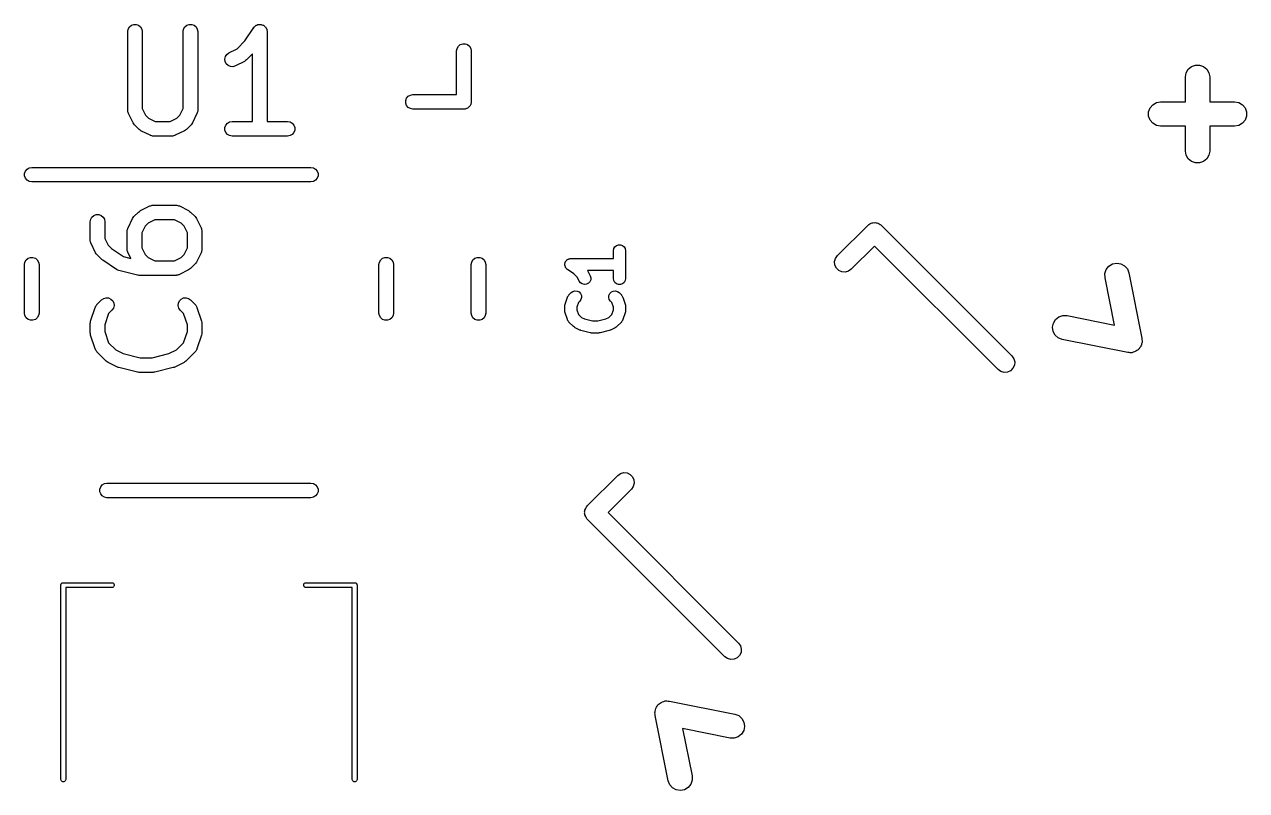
# Model space of a CAD drawing. Extents: x 74.6 to 132.8, y -113.1 to -87.3.
# Drawn here: x 98.1 to 110.68, y -109.72 to -101.83 of the extents above; entities that cross this region are included whole.
import ezdxf

# ---------------------------------------------------------------- set-up
doc = ezdxf.new("R2010")
doc.units = 0
doc.header["$MEASUREMENT"] = 0
doc.layers.add('BLACK', color=7, linetype='CONTINUOUS')

msp = doc.modelspace()

# ---------------------------------------------------------------- linework, layer by layer
at = {"layer": 'Black'}
for p, q in [((99.1631, -101.902), (99.1676, -101.877)), ((99.1631, -102.712), (99.1631, -101.902)), ((99.1676, -101.877), (99.1806, -101.854)), ((99.1806, -101.854), (99.2006, -101.837)), ((99.2006, -101.837), (99.2251, -101.829)), ((99.2251, -101.829), (99.2511, -101.829)), ((99.2511, -101.829), (99.2756, -101.837)), ((99.2756, -101.837), (99.2955, -101.854)), ((99.2955, -101.854), (99.3086, -101.877)), ((99.3086, -101.877), (99.3131, -101.902)), ((99.3131, -101.902), (99.3131, -102.694)), ((99.7345, -101.902), (99.739, -101.877)), ((99.7345, -102.694), (99.7345, -101.902)), ((99.739, -101.877), (99.7521, -101.854)), ((99.7521, -101.854), (99.772, -101.837)), ((99.772, -101.837), (99.7965, -101.829)), ((99.7965, -101.829), (99.8225, -101.829)), ((99.8225, -101.829), (99.847, -101.837)), ((99.847, -101.837), (99.867, -101.854)), ((99.867, -101.854), (99.88, -101.877)), ((99.88, -101.877), (99.8845, -101.902)), ((99.8845, -101.902), (99.8845, -102.712)), ((100.37, -101.997), (100.461, -101.861)), ((100.461, -101.861), (100.464, -101.858)), ((100.464, -101.858), (100.466, -101.854)), ((100.466, -101.854), (100.473, -101.848)), ((100.473, -101.848), (100.479, -101.842)), ((100.479, -101.842), (100.483, -101.84)), ((100.483, -101.84), (100.486, -101.837)), ((100.486, -101.837), (100.495, -101.834)), ((100.495, -101.834), (100.503, -101.83)), ((100.503, -101.83), (100.507, -101.83)), ((100.507, -101.83), (100.511, -101.829)), ((100.511, -101.829), (100.52, -101.829)), ((100.52, -101.829), (100.529, -101.828)), ((100.529, -101.828), (100.533, -101.829)), ((100.533, -101.829), (100.537, -101.829)), ((100.537, -101.829), (100.545, -101.832)), ((100.545, -101.832), (100.554, -101.834)), ((100.554, -101.834), (100.557, -101.836)), ((100.557, -101.836), (100.561, -101.837)), ((100.561, -101.837), (100.568, -101.843)), ((100.568, -101.843), (100.576, -101.848)), ((100.576, -101.848), (100.578, -101.852)), ((100.578, -101.852), (100.581, -101.854)), ((100.581, -101.854), (100.586, -101.862)), ((100.586, -101.862), (100.591, -101.869)), ((100.591, -101.869), (100.592, -101.873)), ((100.592, -101.873), (100.594, -101.877)), ((100.594, -101.877), (100.596, -101.886)), ((100.596, -101.886), (100.598, -101.894)), ((100.598, -101.894), (100.598, -101.898)), ((100.598, -101.898), (100.599, -101.902)), ((100.599, -101.902), (100.599, -102.827)), ((100.289, -102.079), (100.37, -101.997)), ((102.568, -102.052), (102.587, -102.035)), ((102.587, -102.035), (102.612, -102.026)), ((102.612, -102.026), (102.638, -102.026)), ((102.638, -102.026), (102.662, -102.035)), ((102.662, -102.035), (102.682, -102.052)), ((100.163, -102.184), (100.169, -102.158)), ((100.169, -102.158), (100.184, -102.137)), ((100.184, -102.137), (100.205, -102.121)), ((100.205, -102.121), (100.289, -102.079)), ((100.449, -102.131), (100.386, -102.194)), ((100.449, -102.827), (100.449, -102.131)), ((102.55, -102.1), (102.555, -102.074)), ((102.55, -102.55), (102.55, -102.1)), ((102.555, -102.074), (102.568, -102.052)), ((102.682, -102.052), (102.695, -102.074)), ((102.695, -102.074), (102.7, -102.1)), ((102.7, -102.1), (102.7, -102.625)), ((100.166, -102.209), (100.163, -102.184)), ((100.178, -102.233), (100.166, -102.209)), ((100.197, -102.251), (100.178, -102.233)), ((100.221, -102.261), (100.197, -102.251)), ((100.247, -102.263), (100.221, -102.261)), ((100.272, -102.255), (100.247, -102.263)), ((100.367, -102.208), (100.272, -102.255)), ((100.377, -102.2), (100.367, -102.208)), ((100.386, -102.194), (100.377, -102.2)), ((110.061, -102.326), (110.083, -102.289)), ((110.083, -102.289), (110.116, -102.261)), ((110.116, -102.261), (110.157, -102.246)), ((110.157, -102.246), (110.2, -102.246)), ((110.2, -102.246), (110.241, -102.261)), ((110.241, -102.261), (110.274, -102.289)), ((110.274, -102.289), (110.296, -102.326)), ((110.054, -102.369), (110.061, -102.326)), ((110.054, -102.625), (110.054, -102.369)), ((110.296, -102.326), (110.304, -102.369)), ((110.304, -102.369), (110.304, -102.625)), ((102.074, -102.555), (102.1, -102.55)), ((102.1, -102.55), (102.55, -102.55)), ((102.026, -102.612), (102.035, -102.587)), ((102.026, -102.638), (102.026, -102.612)), ((102.035, -102.662), (102.026, -102.638)), ((102.035, -102.587), (102.052, -102.568)), ((102.052, -102.682), (102.035, -102.662)), ((102.052, -102.568), (102.074, -102.555)), ((102.677, -102.677), (102.673, -102.682)), ((102.682, -102.673), (102.677, -102.677)), ((102.686, -102.668), (102.682, -102.673)), ((102.69, -102.662), (102.686, -102.668)), ((102.692, -102.656), (102.69, -102.662)), ((102.695, -102.651), (102.692, -102.656)), ((102.697, -102.644), (102.695, -102.651)), ((102.699, -102.638), (102.697, -102.644)), ((102.7, -102.625), (102.699, -102.631)), ((102.699, -102.631), (102.699, -102.638)), ((109.689, -102.688), (109.717, -102.654)), ((109.717, -102.654), (109.755, -102.633)), ((109.755, -102.633), (109.798, -102.625)), ((109.798, -102.625), (110.054, -102.625)), ((110.304, -102.625), (110.56, -102.625)), ((110.56, -102.625), (110.602, -102.633)), ((110.602, -102.633), (110.64, -102.654)), ((110.64, -102.654), (110.668, -102.688)), ((99.1638, -102.716), (99.1631, -102.712)), ((99.1636, -102.72), (99.1638, -102.716)), ((99.1661, -102.729), (99.1636, -102.72)), ((99.1676, -102.738), (99.1661, -102.729)), ((99.1698, -102.741), (99.1676, -102.738)), ((99.171, -102.745), (99.1698, -102.741)), ((99.2186, -102.841), (99.171, -102.745)), ((99.3131, -102.694), (99.3474, -102.763)), ((99.3474, -102.763), (99.3778, -102.793)), ((99.3778, -102.793), (99.4463, -102.827)), ((99.6013, -102.827), (99.6699, -102.793)), ((99.6699, -102.793), (99.7003, -102.763)), ((99.7003, -102.763), (99.7345, -102.694)), ((99.8766, -102.745), (99.829, -102.841)), ((99.8778, -102.741), (99.8766, -102.745)), ((99.88, -102.738), (99.8778, -102.741)), ((99.8815, -102.729), (99.88, -102.738)), ((99.884, -102.72), (99.8815, -102.729)), ((99.8845, -102.712), (99.8838, -102.716)), ((99.8838, -102.716), (99.884, -102.72)), ((102.074, -102.695), (102.052, -102.682)), ((102.1, -102.7), (102.074, -102.695)), ((102.625, -102.7), (102.1, -102.7)), ((102.631, -102.699), (102.625, -102.7)), ((102.638, -102.699), (102.631, -102.699)), ((102.644, -102.697), (102.638, -102.699)), ((102.651, -102.695), (102.644, -102.697)), ((102.656, -102.692), (102.651, -102.695)), ((102.662, -102.69), (102.656, -102.692)), ((102.668, -102.686), (102.662, -102.69)), ((102.673, -102.682), (102.668, -102.686)), ((109.675, -102.728), (109.689, -102.688)), ((109.675, -102.772), (109.675, -102.728)), ((109.689, -102.813), (109.675, -102.772)), ((110.668, -102.688), (110.683, -102.728)), ((110.683, -102.772), (110.668, -102.813)), ((110.683, -102.728), (110.683, -102.772)), ((99.2258, -102.85), (99.2186, -102.841)), ((99.2327, -102.86), (99.2258, -102.85)), ((99.2803, -102.908), (99.2327, -102.86)), ((99.2901, -102.915), (99.2803, -102.908)), ((99.2998, -102.922), (99.2901, -102.915)), ((99.395, -102.969), (99.2998, -102.922)), ((99.4463, -102.827), (99.6013, -102.827)), ((99.7478, -102.922), (99.6526, -102.969)), ((99.7575, -102.915), (99.7478, -102.922)), ((99.7673, -102.908), (99.7575, -102.915)), ((99.8149, -102.86), (99.7673, -102.908)), ((99.8218, -102.85), (99.8149, -102.86)), ((99.829, -102.841), (99.8218, -102.85)), ((100.164, -102.889), (100.173, -102.865)), ((100.164, -102.915), (100.164, -102.889)), ((100.173, -102.94), (100.164, -102.915)), ((100.173, -102.865), (100.19, -102.845)), ((100.19, -102.845), (100.212, -102.832)), ((100.212, -102.832), (100.238, -102.827)), ((100.238, -102.827), (100.449, -102.827)), ((100.599, -102.827), (100.81, -102.827)), ((100.81, -102.827), (100.835, -102.832)), ((100.835, -102.832), (100.858, -102.845)), ((100.858, -102.845), (100.874, -102.865)), ((100.874, -102.865), (100.883, -102.889)), ((100.883, -102.915), (100.874, -102.94)), ((100.883, -102.889), (100.883, -102.915)), ((109.717, -102.846), (109.689, -102.813)), ((109.755, -102.867), (109.717, -102.846)), ((109.798, -102.875), (109.755, -102.867)), ((110.054, -102.875), (109.798, -102.875)), ((110.054, -103.131), (110.054, -102.875)), ((110.56, -102.875), (110.304, -102.875)), ((110.304, -102.875), (110.304, -103.131)), ((110.602, -102.867), (110.56, -102.875)), ((110.64, -102.846), (110.602, -102.867)), ((110.668, -102.813), (110.64, -102.846)), ((99.3992, -102.971), (99.395, -102.969)), ((99.4029, -102.973), (99.3992, -102.971)), ((99.4116, -102.974), (99.4029, -102.973)), ((99.42, -102.977), (99.4116, -102.974)), ((99.4243, -102.977), (99.42, -102.977)), ((99.4286, -102.977), (99.4243, -102.977)), ((99.619, -102.977), (99.4286, -102.977)), ((99.6233, -102.977), (99.619, -102.977)), ((99.6276, -102.977), (99.6233, -102.977)), ((99.636, -102.974), (99.6276, -102.977)), ((99.6447, -102.973), (99.636, -102.974)), ((99.6484, -102.971), (99.6447, -102.973)), ((99.6526, -102.969), (99.6484, -102.971)), ((100.19, -102.96), (100.173, -102.94)), ((100.212, -102.973), (100.19, -102.96)), ((100.238, -102.977), (100.212, -102.973)), ((100.81, -102.977), (100.238, -102.977)), ((100.835, -102.973), (100.81, -102.977)), ((100.858, -102.96), (100.835, -102.973)), ((100.874, -102.94), (100.858, -102.96)), ((110.061, -103.174), (110.054, -103.131)), ((110.083, -103.211), (110.061, -103.174)), ((110.296, -103.174), (110.274, -103.211)), ((110.304, -103.131), (110.296, -103.174)), ((98.1268, -103.318), (98.1493, -103.305)), ((98.1493, -103.305), (98.175, -103.3)), ((98.175, -103.3), (101.05, -103.3)), ((101.05, -103.3), (101.076, -103.305)), ((101.076, -103.305), (101.098, -103.318)), ((110.116, -103.239), (110.083, -103.211)), ((110.157, -103.254), (110.116, -103.239)), ((110.2, -103.254), (110.157, -103.254)), ((110.241, -103.239), (110.2, -103.254)), ((110.274, -103.211), (110.241, -103.239)), ((98.1011, -103.362), (98.11, -103.337)), ((98.1011, -103.388), (98.1011, -103.362)), ((98.11, -103.412), (98.1011, -103.388)), ((98.11, -103.337), (98.1268, -103.318)), ((98.1268, -103.432), (98.11, -103.412)), ((98.1493, -103.445), (98.1268, -103.432)), ((101.098, -103.432), (101.076, -103.445)), ((101.098, -103.318), (101.115, -103.337)), ((101.115, -103.412), (101.098, -103.432)), ((101.115, -103.337), (101.124, -103.362)), ((101.124, -103.388), (101.115, -103.412)), ((101.124, -103.362), (101.124, -103.388)), ((98.175, -103.45), (98.1493, -103.445)), ((101.05, -103.45), (98.175, -103.45)), ((101.076, -103.445), (101.05, -103.45)), ((98.7949, -103.811), (98.8149, -103.795)), ((98.8149, -103.795), (98.8394, -103.786)), ((98.8394, -103.786), (98.8654, -103.786)), ((98.8654, -103.786), (98.8899, -103.795)), ((98.8899, -103.795), (98.9098, -103.811)), ((99.221, -103.816), (99.2279, -103.806)), ((99.2279, -103.806), (99.2755, -103.759)), ((99.2755, -103.759), (99.2854, -103.752)), ((99.2854, -103.752), (99.295, -103.745)), ((99.295, -103.745), (99.3903, -103.697)), ((99.3903, -103.697), (99.3944, -103.696)), ((99.3944, -103.696), (99.3982, -103.694)), ((99.3982, -103.694), (99.4068, -103.692)), ((99.4068, -103.692), (99.4152, -103.69)), ((99.4152, -103.69), (99.4196, -103.69)), ((99.4196, -103.69), (99.4238, -103.689)), ((99.4238, -103.689), (99.6619, -103.689)), ((99.6619, -103.689), (99.6662, -103.69)), ((99.6662, -103.69), (99.6705, -103.69)), ((99.6705, -103.69), (99.6789, -103.692)), ((99.6789, -103.692), (99.6876, -103.694)), ((99.6876, -103.694), (99.6913, -103.696)), ((99.6913, -103.696), (99.6954, -103.697)), ((99.6954, -103.697), (99.7907, -103.745)), ((99.7907, -103.745), (99.8003, -103.752)), ((99.8003, -103.752), (99.8102, -103.759)), ((99.8102, -103.759), (99.8578, -103.806)), ((99.8578, -103.806), (99.8647, -103.816)), ((98.7774, -103.86), (98.7819, -103.834)), ((98.7774, -104.05), (98.7774, -103.86)), ((98.7819, -103.834), (98.7949, -103.811)), ((98.9098, -103.811), (98.9229, -103.834)), ((98.9229, -103.834), (98.9274, -103.86)), ((98.9274, -103.86), (98.9274, -104.032)), ((99.1613, -103.938), (99.1629, -103.929)), ((99.1629, -103.929), (99.165, -103.925)), ((99.165, -103.925), (99.1663, -103.921)), ((99.1663, -103.921), (99.2139, -103.826)), ((99.2139, -103.826), (99.221, -103.816)), ((99.3426, -103.904), (99.3083, -103.972)), ((99.373, -103.874), (99.3426, -103.904)), ((99.4415, -103.839), (99.373, -103.874)), ((99.6442, -103.839), (99.4415, -103.839)), ((99.7127, -103.874), (99.6442, -103.839)), ((99.7431, -103.904), (99.7127, -103.874)), ((99.7774, -103.972), (99.7431, -103.904)), ((99.8647, -103.816), (99.8718, -103.826)), ((99.8718, -103.826), (99.9195, -103.921)), ((99.9195, -103.921), (99.9207, -103.925)), ((99.9207, -103.925), (99.9229, -103.929)), ((99.9229, -103.929), (99.9244, -103.938)), ((106.471, -104.208), (106.782, -103.897)), ((106.782, -103.897), (106.789, -103.892)), ((106.789, -103.892), (106.795, -103.886)), ((106.795, -103.886), (106.803, -103.882)), ((106.803, -103.882), (106.81, -103.877)), ((106.81, -103.877), (106.819, -103.875)), ((106.819, -103.875), (106.827, -103.871)), ((106.827, -103.871), (106.835, -103.87)), ((106.835, -103.87), (106.844, -103.868)), ((106.844, -103.868), (106.853, -103.869)), ((106.853, -103.869), (106.861, -103.868)), ((106.861, -103.868), (106.87, -103.87)), ((106.87, -103.87), (106.878, -103.871)), ((106.878, -103.871), (106.886, -103.875)), ((106.886, -103.875), (106.895, -103.877)), ((106.895, -103.877), (106.902, -103.882)), ((106.902, -103.882), (106.91, -103.886)), ((106.91, -103.886), (106.916, -103.892)), ((106.916, -103.892), (106.923, -103.897)), ((106.923, -103.897), (108.267, -105.24)), ((98.7781, -104.054), (98.7774, -104.05)), ((98.7779, -104.059), (98.7781, -104.054)), ((98.7804, -104.067), (98.7779, -104.059)), ((98.9274, -104.032), (98.9616, -104.101)), ((99.1583, -103.955), (99.1591, -103.951)), ((99.1583, -104.145), (99.1583, -103.955)), ((99.1588, -103.946), (99.1613, -103.938)), ((99.1591, -103.951), (99.1588, -103.946)), ((99.3083, -103.972), (99.3083, -104.128)), ((99.7774, -104.128), (99.7774, -103.972)), ((99.9244, -103.938), (99.9269, -103.946)), ((99.9269, -103.946), (99.9266, -103.951)), ((99.9266, -103.951), (99.9274, -103.955)), ((99.9274, -103.955), (99.9274, -104.145)), ((98.7819, -104.076), (98.7804, -104.067)), ((98.7841, -104.079), (98.7819, -104.076)), ((98.7853, -104.084), (98.7841, -104.079)), ((98.8329, -104.179), (98.7853, -104.084)), ((98.8401, -104.188), (98.8329, -104.179)), ((98.9616, -104.101), (98.9954, -104.135)), ((98.9954, -104.135), (99.1213, -104.218)), ((99.1591, -104.149), (99.1583, -104.145)), ((99.1588, -104.154), (99.1591, -104.149)), ((99.1613, -104.162), (99.1588, -104.154)), ((99.1629, -104.171), (99.1613, -104.162)), ((99.165, -104.175), (99.1629, -104.171)), ((99.1663, -104.179), (99.165, -104.175)), ((99.1954, -104.237), (99.1663, -104.179)), ((99.3083, -104.128), (99.3426, -104.196)), ((99.7431, -104.196), (99.7774, -104.128)), ((99.9195, -104.179), (99.8718, -104.274)), ((99.9207, -104.175), (99.9195, -104.179)), ((99.9229, -104.171), (99.9207, -104.175)), ((99.9244, -104.162), (99.9229, -104.171)), ((99.9269, -104.154), (99.9244, -104.162)), ((99.9274, -104.145), (99.9266, -104.149)), ((99.9266, -104.149), (99.9269, -104.154)), ((104.164, -104.157), (104.167, -104.136)), ((104.164, -104.237), (104.164, -104.157)), ((104.167, -104.136), (104.178, -104.117)), ((104.178, -104.117), (104.195, -104.103)), ((104.195, -104.103), (104.215, -104.096)), ((104.215, -104.096), (104.237, -104.096)), ((104.237, -104.096), (104.257, -104.103)), ((104.257, -104.103), (104.274, -104.117)), ((104.274, -104.117), (104.285, -104.136)), ((104.285, -104.136), (104.289, -104.157)), ((104.289, -104.157), (104.289, -104.443)), ((106.853, -104.109), (106.612, -104.349)), ((108.125, -105.382), (106.853, -104.109)), ((98.1, -104.3), (98.1045, -104.274)), ((98.1, -104.8), (98.1, -104.3)), ((98.1045, -104.274), (98.1175, -104.252)), ((98.1175, -104.252), (98.1375, -104.235)), ((98.1375, -104.235), (98.162, -104.226)), ((98.162, -104.226), (98.188, -104.226)), ((98.188, -104.226), (98.2125, -104.235)), ((98.2125, -104.235), (98.2325, -104.252)), ((98.2325, -104.252), (98.2455, -104.274)), ((98.2455, -104.274), (98.25, -104.3)), ((98.25, -104.3), (98.25, -104.8)), ((98.847, -104.198), (98.8401, -104.188)), ((98.8946, -104.246), (98.847, -104.198)), ((98.9007, -104.25), (98.8946, -104.246)), ((98.906, -104.255), (98.9007, -104.25)), ((99.0489, -104.35), (98.906, -104.255)), ((99.1213, -104.218), (99.1954, -104.237)), ((99.3426, -104.196), (99.373, -104.226)), ((99.373, -104.226), (99.4415, -104.261)), ((99.4415, -104.261), (99.6442, -104.261)), ((99.6442, -104.261), (99.7127, -104.226)), ((99.7127, -104.226), (99.7431, -104.196)), ((99.8578, -104.294), (99.8102, -104.341)), ((99.8647, -104.284), (99.8578, -104.294)), ((99.8718, -104.274), (99.8647, -104.284)), ((101.75, -104.3), (101.755, -104.274)), ((101.75, -104.8), (101.75, -104.3)), ((101.755, -104.274), (101.768, -104.252)), ((101.768, -104.252), (101.787, -104.235)), ((101.787, -104.235), (101.812, -104.226)), ((101.812, -104.226), (101.838, -104.226)), ((101.838, -104.226), (101.862, -104.235)), ((101.862, -104.235), (101.882, -104.252)), ((101.882, -104.252), (101.895, -104.274)), ((101.895, -104.274), (101.9, -104.3)), ((101.9, -104.3), (101.9, -104.8)), ((102.7, -104.3), (102.705, -104.274)), ((102.7, -104.8), (102.7, -104.3)), ((102.705, -104.274), (102.718, -104.252)), ((102.718, -104.252), (102.737, -104.235)), ((102.737, -104.235), (102.762, -104.226)), ((102.762, -104.226), (102.788, -104.226)), ((102.788, -104.226), (102.812, -104.235)), ((102.812, -104.235), (102.832, -104.252)), ((102.832, -104.252), (102.845, -104.274)), ((102.845, -104.274), (102.85, -104.3)), ((102.85, -104.3), (102.85, -104.8)), ((103.664, -104.296), (103.665, -104.293)), ((103.665, -104.303), (103.664, -104.296)), ((103.665, -104.289), (103.667, -104.282)), ((103.665, -104.293), (103.665, -104.289)), ((103.665, -104.311), (103.665, -104.303)), ((103.666, -104.314), (103.665, -104.311)), ((103.667, -104.282), (103.669, -104.275)), ((103.669, -104.275), (103.671, -104.272)), ((103.671, -104.272), (103.672, -104.269)), ((103.672, -104.269), (103.677, -104.263)), ((103.677, -104.263), (103.681, -104.257)), ((103.681, -104.257), (103.684, -104.255)), ((103.684, -104.255), (103.686, -104.252)), ((103.686, -104.252), (103.692, -104.248)), ((103.692, -104.248), (103.698, -104.244)), ((103.698, -104.244), (103.702, -104.243)), ((103.702, -104.243), (103.705, -104.241)), ((103.705, -104.241), (103.712, -104.24)), ((103.712, -104.24), (103.719, -104.238)), ((103.719, -104.238), (103.723, -104.238)), ((103.723, -104.238), (103.726, -104.237)), ((103.726, -104.237), (104.164, -104.237)), ((106.442, -104.27), (106.451, -104.236)), ((106.445, -104.305), (106.442, -104.27)), ((106.46, -104.336), (106.445, -104.305)), ((106.451, -104.236), (106.471, -104.208)), ((109.266, -104.316), (109.303, -104.294)), ((109.303, -104.294), (109.346, -104.285)), ((109.346, -104.285), (109.389, -104.292)), ((109.389, -104.292), (109.427, -104.313)), ((109.427, -104.313), (109.456, -104.345)), ((99.0606, -104.356), (99.0489, -104.35)), ((99.0723, -104.361), (99.0606, -104.356)), ((99.2628, -104.408), (99.0723, -104.361)), ((99.2719, -104.409), (99.2628, -104.408)), ((99.281, -104.411), (99.2719, -104.409)), ((99.6619, -104.411), (99.281, -104.411)), ((99.6662, -104.41), (99.6619, -104.411)), ((99.6705, -104.41), (99.6662, -104.41)), ((99.6789, -104.408), (99.6705, -104.41)), ((99.6876, -104.406), (99.6789, -104.408)), ((99.6913, -104.404), (99.6876, -104.406)), ((99.6954, -104.403), (99.6913, -104.404)), ((99.7907, -104.355), (99.6954, -104.403)), ((99.8003, -104.348), (99.7907, -104.355)), ((99.8102, -104.341), (99.8003, -104.348)), ((103.666, -104.318), (103.666, -104.314)), ((103.67, -104.324), (103.666, -104.318)), ((103.672, -104.331), (103.67, -104.324)), ((103.674, -104.334), (103.672, -104.331)), ((103.676, -104.337), (103.674, -104.334)), ((103.681, -104.342), (103.676, -104.337)), ((103.686, -104.348), (103.681, -104.342)), ((103.689, -104.35), (103.686, -104.348)), ((103.692, -104.352), (103.689, -104.35)), ((103.758, -104.396), (103.692, -104.352)), ((103.794, -104.432), (103.758, -104.396)), ((103.813, -104.471), (103.794, -104.432)), ((104.164, -104.362), (103.898, -104.362)), ((103.898, -104.362), (103.901, -104.367)), ((103.901, -104.367), (103.925, -104.415)), ((103.925, -104.415), (103.931, -104.436)), ((103.931, -104.436), (103.93, -104.457)), ((104.164, -104.443), (104.164, -104.362)), ((106.484, -104.361), (106.46, -104.336)), ((106.516, -104.375), (106.484, -104.361)), ((106.55, -104.378), (106.516, -104.375)), ((106.584, -104.369), (106.55, -104.378)), ((106.612, -104.349), (106.584, -104.369)), ((109.225, -104.391), (109.239, -104.35)), ((109.226, -104.435), (109.225, -104.391)), ((109.324, -104.924), (109.226, -104.435)), ((109.239, -104.35), (109.266, -104.316)), ((109.456, -104.345), (109.471, -104.386)), ((109.471, -104.386), (109.606, -105.059)), ((103.826, -104.488), (103.813, -104.471)), ((103.844, -104.5), (103.826, -104.488)), ((103.865, -104.505), (103.844, -104.5)), ((103.887, -104.503), (103.865, -104.505)), ((103.906, -104.493), (103.887, -104.503)), ((103.921, -104.477), (103.906, -104.493)), ((103.93, -104.457), (103.921, -104.477)), ((104.167, -104.464), (104.164, -104.443)), ((104.178, -104.483), (104.167, -104.464)), ((104.195, -104.497), (104.178, -104.483)), ((104.215, -104.504), (104.195, -104.497)), ((104.237, -104.504), (104.215, -104.504)), ((104.257, -104.497), (104.237, -104.504)), ((104.274, -104.483), (104.257, -104.497)), ((104.285, -104.464), (104.274, -104.483)), ((104.289, -104.443), (104.285, -104.464)), ((98.847, -104.711), (98.8946, -104.664)), ((98.8946, -104.664), (98.9159, -104.649)), ((98.9159, -104.649), (98.9411, -104.642)), ((98.9411, -104.642), (98.967, -104.644)), ((98.967, -104.644), (98.9906, -104.655)), ((98.9906, -104.655), (99.0091, -104.674)), ((99.0091, -104.674), (99.0201, -104.697)), ((99.6847, -104.697), (99.6957, -104.674)), ((99.6957, -104.674), (99.7141, -104.655)), ((99.7141, -104.655), (99.7377, -104.644)), ((99.7377, -104.644), (99.7637, -104.642)), ((99.7637, -104.642), (99.7888, -104.649)), ((99.7888, -104.649), (99.8102, -104.664)), ((99.8102, -104.664), (99.8578, -104.711)), ((103.667, -104.709), (103.691, -104.637)), ((103.691, -104.637), (103.692, -104.634)), ((103.692, -104.634), (103.693, -104.631)), ((103.693, -104.631), (103.698, -104.625)), ((103.698, -104.625), (103.701, -104.618)), ((103.701, -104.618), (103.704, -104.616)), ((103.704, -104.616), (103.706, -104.613)), ((103.706, -104.613), (103.73, -104.589)), ((103.73, -104.589), (103.747, -104.577)), ((103.747, -104.577), (103.768, -104.571)), ((103.768, -104.571), (103.79, -104.573)), ((103.79, -104.573), (103.81, -104.582)), ((103.818, -104.678), (103.805, -104.691)), ((103.81, -104.582), (103.825, -104.597)), ((103.83, -104.66), (103.818, -104.678)), ((103.825, -104.597), (103.834, -104.617)), ((103.836, -104.639), (103.83, -104.66)), ((103.834, -104.617), (103.836, -104.639)), ((104.116, -104.639), (104.118, -104.617)), ((104.122, -104.66), (104.116, -104.639)), ((104.118, -104.617), (104.127, -104.597)), ((104.134, -104.678), (104.122, -104.66)), ((104.127, -104.597), (104.143, -104.582)), ((104.148, -104.691), (104.134, -104.678)), ((104.143, -104.582), (104.162, -104.573)), ((104.162, -104.573), (104.184, -104.571)), ((104.184, -104.571), (104.205, -104.577)), ((104.205, -104.577), (104.223, -104.589)), ((104.223, -104.589), (104.247, -104.613)), ((104.247, -104.613), (104.249, -104.616)), ((104.249, -104.616), (104.251, -104.618)), ((104.251, -104.618), (104.255, -104.625)), ((104.255, -104.625), (104.259, -104.631)), ((104.259, -104.631), (104.26, -104.634)), ((104.26, -104.634), (104.262, -104.637)), ((104.262, -104.637), (104.285, -104.709)), ((98.1045, -104.826), (98.1, -104.8)), ((98.25, -104.8), (98.2455, -104.826)), ((98.7812, -104.883), (98.8288, -104.741)), ((98.8288, -104.741), (98.8309, -104.737)), ((98.8309, -104.737), (98.832, -104.733)), ((98.832, -104.733), (98.8371, -104.725)), ((98.8371, -104.725), (98.8413, -104.718)), ((98.8413, -104.718), (98.8445, -104.715)), ((98.8445, -104.715), (98.847, -104.711)), ((98.9656, -104.805), (98.9274, -104.919)), ((99.0007, -104.77), (98.9656, -104.805)), ((99.0156, -104.748), (99.0007, -104.77)), ((99.0223, -104.723), (99.0156, -104.748)), ((99.0201, -104.697), (99.0223, -104.723)), ((99.6824, -104.723), (99.6847, -104.697)), ((99.6892, -104.748), (99.6824, -104.723)), ((99.7041, -104.77), (99.6892, -104.748)), ((99.7392, -104.805), (99.7041, -104.77)), ((99.7774, -104.919), (99.7392, -104.805)), ((99.8578, -104.711), (99.8603, -104.715)), ((99.8603, -104.715), (99.8635, -104.718)), ((99.8635, -104.718), (99.8677, -104.725)), ((99.8677, -104.725), (99.8727, -104.733)), ((99.8727, -104.733), (99.8739, -104.737)), ((99.8739, -104.737), (99.8759, -104.741)), ((99.8759, -104.741), (99.9235, -104.883)), ((101.755, -104.826), (101.75, -104.8)), ((101.9, -104.8), (101.895, -104.826)), ((102.705, -104.826), (102.7, -104.8)), ((102.85, -104.8), (102.845, -104.826)), ((103.664, -104.729), (103.665, -104.719)), ((103.664, -104.776), (103.664, -104.729)), ((103.665, -104.786), (103.664, -104.776)), ((103.665, -104.719), (103.667, -104.709)), ((103.667, -104.796), (103.665, -104.786)), ((103.691, -104.867), (103.667, -104.796)), ((103.805, -104.691), (103.789, -104.739)), ((103.789, -104.739), (103.789, -104.766)), ((103.789, -104.766), (103.805, -104.814)), ((103.805, -104.814), (103.835, -104.844)), ((104.118, -104.844), (104.148, -104.814)), ((104.164, -104.739), (104.148, -104.691)), ((104.148, -104.814), (104.164, -104.766)), ((104.164, -104.766), (104.164, -104.739)), ((104.285, -104.796), (104.262, -104.867)), ((104.285, -104.709), (104.287, -104.719)), ((104.287, -104.786), (104.285, -104.796)), ((104.287, -104.719), (104.289, -104.729)), ((104.289, -104.776), (104.287, -104.786)), ((104.289, -104.729), (104.289, -104.776)), ((98.1175, -104.848), (98.1045, -104.826)), ((98.1375, -104.865), (98.1175, -104.848)), ((98.162, -104.874), (98.1375, -104.865)), ((98.188, -104.874), (98.162, -104.874)), ((98.2125, -104.865), (98.188, -104.874)), ((98.2325, -104.848), (98.2125, -104.865)), ((98.2455, -104.826), (98.2325, -104.848)), ((98.7774, -104.907), (98.7795, -104.895)), ((98.7774, -105.002), (98.7774, -104.907)), ((98.7795, -104.895), (98.7812, -104.883)), ((98.9274, -104.919), (98.9274, -104.99)), ((99.7774, -104.99), (99.7774, -104.919)), ((99.9235, -104.883), (99.9253, -104.895)), ((99.9253, -104.895), (99.9274, -104.907)), ((99.9274, -104.907), (99.9274, -105.002)), ((101.768, -104.848), (101.755, -104.826)), ((101.787, -104.865), (101.768, -104.848)), ((101.812, -104.874), (101.787, -104.865)), ((101.838, -104.874), (101.812, -104.874)), ((101.862, -104.865), (101.838, -104.874)), ((101.882, -104.848), (101.862, -104.865)), ((101.895, -104.826), (101.882, -104.848)), ((102.718, -104.848), (102.705, -104.826)), ((102.737, -104.865), (102.718, -104.848)), ((102.762, -104.874), (102.737, -104.865)), ((102.788, -104.874), (102.762, -104.874)), ((102.812, -104.865), (102.788, -104.874)), ((102.832, -104.848), (102.812, -104.865)), ((102.845, -104.826), (102.832, -104.848)), ((103.692, -104.871), (103.691, -104.867)), ((103.693, -104.874), (103.692, -104.871)), ((103.698, -104.88), (103.693, -104.874)), ((103.701, -104.886), (103.698, -104.88)), ((103.704, -104.889), (103.701, -104.886)), ((103.706, -104.892), (103.704, -104.889)), ((103.753, -104.939), (103.706, -104.892)), ((103.762, -104.945), (103.753, -104.939)), ((103.835, -104.844), (103.867, -104.86)), ((103.867, -104.86), (103.948, -104.88)), ((103.948, -104.88), (104.004, -104.88)), ((104.004, -104.88), (104.085, -104.86)), ((104.085, -104.86), (104.118, -104.844)), ((104.199, -104.939), (104.191, -104.945)), ((104.247, -104.892), (104.199, -104.939)), ((104.249, -104.889), (104.247, -104.892)), ((104.251, -104.886), (104.249, -104.889)), ((104.255, -104.88), (104.251, -104.886)), ((104.259, -104.874), (104.255, -104.88)), ((104.26, -104.871), (104.259, -104.874)), ((104.262, -104.867), (104.26, -104.871)), ((108.685, -104.946), (108.694, -104.903)), ((108.694, -104.903), (108.716, -104.866)), ((108.716, -104.866), (108.75, -104.839)), ((108.75, -104.839), (108.791, -104.825)), ((108.791, -104.825), (108.835, -104.826)), ((108.835, -104.826), (109.324, -104.924)), ((98.7795, -105.014), (98.7774, -105.002)), ((98.7812, -105.026), (98.7795, -105.014)), ((98.8288, -105.169), (98.7812, -105.026)), ((98.9274, -104.99), (98.9656, -105.105)), ((99.7392, -105.105), (99.7774, -104.99)), ((99.9235, -105.026), (99.8759, -105.169)), ((99.9253, -105.014), (99.9235, -105.026)), ((99.9274, -105.002), (99.9253, -105.014)), ((103.77, -104.951), (103.762, -104.945)), ((103.817, -104.975), (103.77, -104.951)), ((103.824, -104.977), (103.817, -104.975)), ((103.83, -104.98), (103.824, -104.977)), ((103.925, -105.003), (103.83, -104.98)), ((103.933, -105.004), (103.925, -105.003)), ((103.94, -105.005), (103.933, -105.004)), ((104.012, -105.005), (103.94, -105.005)), ((104.019, -105.004), (104.012, -105.005)), ((104.027, -105.003), (104.019, -105.004)), ((104.122, -104.98), (104.027, -105.003)), ((104.129, -104.977), (104.122, -104.98)), ((104.135, -104.975), (104.129, -104.977)), ((104.183, -104.951), (104.135, -104.975)), ((104.191, -104.945), (104.183, -104.951)), ((108.692, -104.989), (108.685, -104.946)), ((108.713, -105.027), (108.692, -104.989)), ((108.745, -105.056), (108.713, -105.027)), ((108.786, -105.071), (108.745, -105.056)), ((109.606, -105.059), (109.606, -105.073)), ((98.8309, -105.173), (98.8288, -105.169)), ((98.832, -105.177), (98.8309, -105.173)), ((98.8371, -105.184), (98.832, -105.177)), ((98.8413, -105.192), (98.8371, -105.184)), ((98.8445, -105.195), (98.8413, -105.192)), ((98.9656, -105.105), (99.0397, -105.179)), ((99.0397, -105.179), (99.1167, -105.217)), ((99.5881, -105.217), (99.6651, -105.179)), ((99.6651, -105.179), (99.7392, -105.105)), ((99.8635, -105.192), (99.8603, -105.195)), ((99.8677, -105.184), (99.8635, -105.192)), ((99.8727, -105.177), (99.8677, -105.184)), ((99.8739, -105.173), (99.8727, -105.177)), ((99.8759, -105.169), (99.8739, -105.173)), ((109.459, -105.206), (108.786, -105.071)), ((109.544, -105.193), (109.536, -105.196)), ((109.554, -105.185), (109.544, -105.193)), ((109.566, -105.177), (109.554, -105.185)), ((109.571, -105.171), (109.566, -105.177)), ((109.577, -105.166), (109.571, -105.171)), ((109.585, -105.154), (109.577, -105.166)), ((109.593, -105.144), (109.585, -105.154)), ((109.596, -105.136), (109.593, -105.144)), ((109.6, -105.129), (109.596, -105.136)), ((109.603, -105.116), (109.6, -105.129)), ((109.607, -105.102), (109.603, -105.116)), ((109.606, -105.073), (109.609, -105.086)), ((109.609, -105.086), (109.607, -105.094)), ((109.607, -105.094), (109.607, -105.102)), ((98.847, -105.198), (98.8445, -105.195)), ((98.9422, -105.294), (98.847, -105.198)), ((98.952, -105.3), (98.9422, -105.294)), ((98.9617, -105.308), (98.952, -105.3)), ((99.0569, -105.355), (98.9617, -105.308)), ((99.1167, -105.217), (99.2902, -105.261)), ((99.2902, -105.261), (99.4146, -105.261)), ((99.4146, -105.261), (99.5881, -105.217)), ((99.7431, -105.308), (99.6478, -105.355)), ((99.7527, -105.3), (99.7431, -105.308)), ((99.7626, -105.294), (99.7527, -105.3)), ((99.8578, -105.198), (99.7626, -105.294)), ((99.8603, -105.195), (99.8578, -105.198)), ((108.267, -105.24), (108.287, -105.269)), ((108.287, -105.269), (108.296, -105.302)), ((108.296, -105.302), (108.293, -105.337)), ((109.473, -105.206), (109.459, -105.206)), ((109.486, -105.209), (109.473, -105.206)), ((109.494, -105.207), (109.486, -105.209)), ((109.502, -105.207), (109.494, -105.207)), ((109.516, -105.203), (109.502, -105.207)), ((109.529, -105.2), (109.516, -105.203)), ((109.536, -105.196), (109.529, -105.2)), ((99.0648, -105.358), (99.0569, -105.355)), ((99.0723, -105.361), (99.0648, -105.358)), ((99.2628, -105.408), (99.0723, -105.361)), ((99.2719, -105.409), (99.2628, -105.408)), ((99.281, -105.411), (99.2719, -105.409)), ((99.4238, -105.411), (99.281, -105.411)), ((99.4328, -105.409), (99.4238, -105.411)), ((99.442, -105.408), (99.4328, -105.409)), ((99.6325, -105.361), (99.442, -105.408)), ((99.64, -105.358), (99.6325, -105.361)), ((99.6478, -105.355), (99.64, -105.358)), ((108.154, -105.402), (108.125, -105.382)), ((108.187, -105.411), (108.154, -105.402)), ((108.222, -105.408), (108.187, -105.411)), ((108.253, -105.393), (108.222, -105.408)), ((108.278, -105.368), (108.253, -105.393)), ((108.293, -105.337), (108.278, -105.368)), ((104.208, -106.471), (104.236, -106.451)), ((104.236, -106.451), (104.27, -106.442)), ((104.27, -106.442), (104.305, -106.445)), ((104.305, -106.445), (104.336, -106.46)), ((98.885, -106.587), (98.9018, -106.568)), ((98.9018, -106.568), (98.9243, -106.555)), ((98.9243, -106.555), (98.95, -106.55)), ((98.95, -106.55), (101.05, -106.55)), ((101.05, -106.55), (101.076, -106.555)), ((101.076, -106.555), (101.098, -106.568)), ((101.098, -106.568), (101.115, -106.587)), ((103.897, -106.782), (104.208, -106.471)), ((104.336, -106.46), (104.361, -106.484)), ((104.361, -106.484), (104.375, -106.516)), ((104.378, -106.55), (104.369, -106.584)), ((104.375, -106.516), (104.378, -106.55)), ((98.8761, -106.612), (98.885, -106.587)), ((98.8761, -106.638), (98.8761, -106.612)), ((98.885, -106.662), (98.8761, -106.638)), ((98.9018, -106.682), (98.885, -106.662)), ((98.9243, -106.695), (98.9018, -106.682)), ((98.95, -106.7), (98.9243, -106.695)), ((101.05, -106.7), (98.95, -106.7)), ((101.076, -106.695), (101.05, -106.7)), ((101.098, -106.682), (101.076, -106.695)), ((101.115, -106.662), (101.098, -106.682)), ((101.115, -106.587), (101.124, -106.612)), ((101.124, -106.638), (101.115, -106.662)), ((101.124, -106.612), (101.124, -106.638)), ((104.349, -106.612), (104.109, -106.853)), ((104.369, -106.584), (104.349, -106.612)), ((103.87, -106.835), (103.871, -106.827)), ((103.871, -106.827), (103.875, -106.819)), ((103.875, -106.819), (103.877, -106.81)), ((103.877, -106.81), (103.882, -106.803)), ((103.882, -106.803), (103.886, -106.795)), ((103.886, -106.795), (103.892, -106.789)), ((103.892, -106.789), (103.897, -106.782)), ((103.868, -106.844), (103.87, -106.835)), ((103.869, -106.853), (103.868, -106.844)), ((103.868, -106.861), (103.869, -106.853)), ((103.87, -106.87), (103.868, -106.861)), ((103.871, -106.878), (103.87, -106.87)), ((103.875, -106.886), (103.871, -106.878)), ((103.877, -106.895), (103.875, -106.886)), ((103.882, -106.902), (103.877, -106.895)), ((103.886, -106.91), (103.882, -106.902)), ((103.892, -106.916), (103.886, -106.91)), ((103.897, -106.923), (103.892, -106.916)), ((105.311, -108.337), (103.897, -106.923)), ((104.109, -106.853), (105.452, -108.196)), ((98.4798, -107.586), (98.4808, -107.584)), ((98.4808, -107.584), (98.4825, -107.583)), ((98.4825, -107.583), (98.4839, -107.581)), ((98.4839, -107.581), (98.4858, -107.58)), ((98.4858, -107.58), (98.4875, -107.578)), ((98.4875, -107.578), (98.4896, -107.578)), ((98.4896, -107.578), (98.4914, -107.577)), ((98.4914, -107.577), (98.4936, -107.576)), ((98.4936, -107.576), (98.4957, -107.575)), ((98.4957, -107.575), (98.4978, -107.575)), ((98.4978, -107.575), (98.5, -107.575)), ((98.5, -107.575), (99, -107.575)), ((99, -107.575), (99.0086, -107.577)), ((99.0086, -107.577), (99.0161, -107.581)), ((99.0161, -107.581), (99.0217, -107.587)), ((100.978, -107.587), (100.984, -107.581)), ((100.984, -107.581), (100.991, -107.577)), ((100.991, -107.577), (101, -107.575)), ((101, -107.575), (101.5, -107.575)), ((101.5, -107.575), (101.502, -107.575)), ((101.502, -107.575), (101.504, -107.575)), ((101.504, -107.575), (101.506, -107.576)), ((101.506, -107.576), (101.509, -107.577)), ((101.509, -107.577), (101.51, -107.578)), ((101.51, -107.578), (101.512, -107.578)), ((101.512, -107.578), (101.514, -107.58)), ((101.514, -107.58), (101.516, -107.581)), ((101.516, -107.581), (101.517, -107.583)), ((101.517, -107.583), (101.519, -107.584)), ((101.519, -107.584), (101.52, -107.586)), ((98.475, -107.6), (98.4754, -107.598)), ((98.475, -109.6), (98.475, -107.6)), ((98.4754, -107.596), (98.4761, -107.594)), ((98.4754, -107.598), (98.4754, -107.596)), ((98.4761, -107.594), (98.4765, -107.591)), ((98.4765, -107.591), (98.4776, -107.59)), ((98.4776, -107.59), (98.4783, -107.587)), ((98.4783, -107.587), (98.4798, -107.586)), ((99, -107.625), (98.525, -107.625)), ((98.525, -107.625), (98.525, -109.6)), ((99.0086, -107.623), (99, -107.625)), ((99.0161, -107.619), (99.0086, -107.623)), ((99.0217, -107.612), (99.0161, -107.619)), ((99.0217, -107.587), (99.0246, -107.596)), ((99.0246, -107.604), (99.0217, -107.612)), ((99.0246, -107.596), (99.0246, -107.604)), ((100.975, -107.596), (100.978, -107.587)), ((100.975, -107.604), (100.975, -107.596)), ((100.978, -107.612), (100.975, -107.604)), ((100.984, -107.619), (100.978, -107.612)), ((100.991, -107.623), (100.984, -107.619)), ((101, -107.625), (100.991, -107.623)), ((101.475, -107.625), (101, -107.625)), ((101.475, -109.5), (101.475, -107.625)), ((101.52, -107.586), (101.522, -107.587)), ((101.522, -107.587), (101.522, -107.59)), ((101.522, -107.59), (101.523, -107.591)), ((101.523, -107.591), (101.524, -107.594)), ((101.524, -107.594), (101.525, -107.596)), ((101.525, -107.596), (101.525, -107.598)), ((101.525, -107.598), (101.525, -107.6)), ((101.525, -107.6), (101.525, -109.5)), ((105.452, -108.196), (105.472, -108.224)), ((105.34, -108.357), (105.311, -108.337)), ((105.464, -108.324), (105.439, -108.349)), ((105.478, -108.293), (105.464, -108.324)), ((105.472, -108.224), (105.481, -108.258)), ((105.481, -108.258), (105.478, -108.293)), ((105.373, -108.366), (105.34, -108.357)), ((105.408, -108.363), (105.373, -108.366)), ((105.439, -108.349), (105.408, -108.363)), ((104.615, -108.846), (104.623, -108.834)), ((104.623, -108.834), (104.629, -108.829)), ((104.629, -108.829), (104.634, -108.823)), ((104.634, -108.823), (104.646, -108.815)), ((104.646, -108.815), (104.656, -108.807)), ((104.656, -108.807), (104.664, -108.804)), ((104.664, -108.804), (104.671, -108.8)), ((104.671, -108.8), (104.684, -108.797)), ((104.684, -108.797), (104.698, -108.793)), ((104.698, -108.793), (104.706, -108.793)), ((104.706, -108.793), (104.714, -108.791)), ((104.714, -108.791), (104.727, -108.794)), ((104.727, -108.794), (104.741, -108.794)), ((104.741, -108.794), (105.414, -108.929)), ((104.591, -108.914), (104.593, -108.906)), ((104.594, -108.927), (104.591, -108.914)), ((104.593, -108.898), (104.597, -108.884)), ((104.593, -108.906), (104.593, -108.898)), ((104.594, -108.941), (104.594, -108.927)), ((104.729, -109.614), (104.594, -108.941)), ((104.597, -108.884), (104.6, -108.871)), ((104.6, -108.871), (104.604, -108.864)), ((104.604, -108.864), (104.607, -108.856)), ((104.607, -108.856), (104.615, -108.846)), ((105.414, -108.929), (105.455, -108.944)), ((105.455, -108.944), (105.487, -108.973)), ((105.365, -109.174), (104.876, -109.076)), ((104.876, -109.076), (104.974, -109.565)), ((105.487, -108.973), (105.508, -109.011)), ((105.515, -109.054), (105.506, -109.097)), ((105.508, -109.011), (105.515, -109.054)), ((105.409, -109.175), (105.365, -109.174)), ((105.45, -109.161), (105.409, -109.175)), ((105.484, -109.134), (105.45, -109.161)), ((105.506, -109.097), (105.484, -109.134)), ((101.475, -109.6), (101.475, -109.5)), ((101.525, -109.5), (101.525, -109.6)), ((104.974, -109.565), (104.975, -109.609)), ((98.4765, -109.609), (98.475, -109.6)), ((98.4808, -109.616), (98.4765, -109.609)), ((98.4875, -109.622), (98.4808, -109.616)), ((98.4957, -109.625), (98.4875, -109.622)), ((98.5043, -109.625), (98.4957, -109.625)), ((98.5125, -109.622), (98.5043, -109.625)), ((98.5192, -109.616), (98.5125, -109.622)), ((98.5235, -109.609), (98.5192, -109.616)), ((98.525, -109.6), (98.5235, -109.609)), ((101.477, -109.609), (101.475, -109.6)), ((101.481, -109.616), (101.477, -109.609)), ((101.487, -109.622), (101.481, -109.616)), ((101.496, -109.625), (101.487, -109.622)), ((101.504, -109.625), (101.496, -109.625)), ((101.512, -109.622), (101.504, -109.625)), ((101.519, -109.616), (101.512, -109.622)), ((101.523, -109.609), (101.519, -109.616)), ((101.525, -109.6), (101.523, -109.609)), ((104.744, -109.655), (104.729, -109.614)), ((104.773, -109.687), (104.744, -109.655)), ((104.811, -109.708), (104.773, -109.687)), ((104.854, -109.715), (104.811, -109.708)), ((104.897, -109.706), (104.854, -109.715)), ((104.934, -109.684), (104.897, -109.706)), ((104.961, -109.65), (104.934, -109.684)), ((104.975, -109.609), (104.961, -109.65))]:
    msp.add_line(p, q, dxfattribs=at)

doc.saveas('drawing.dxf')
